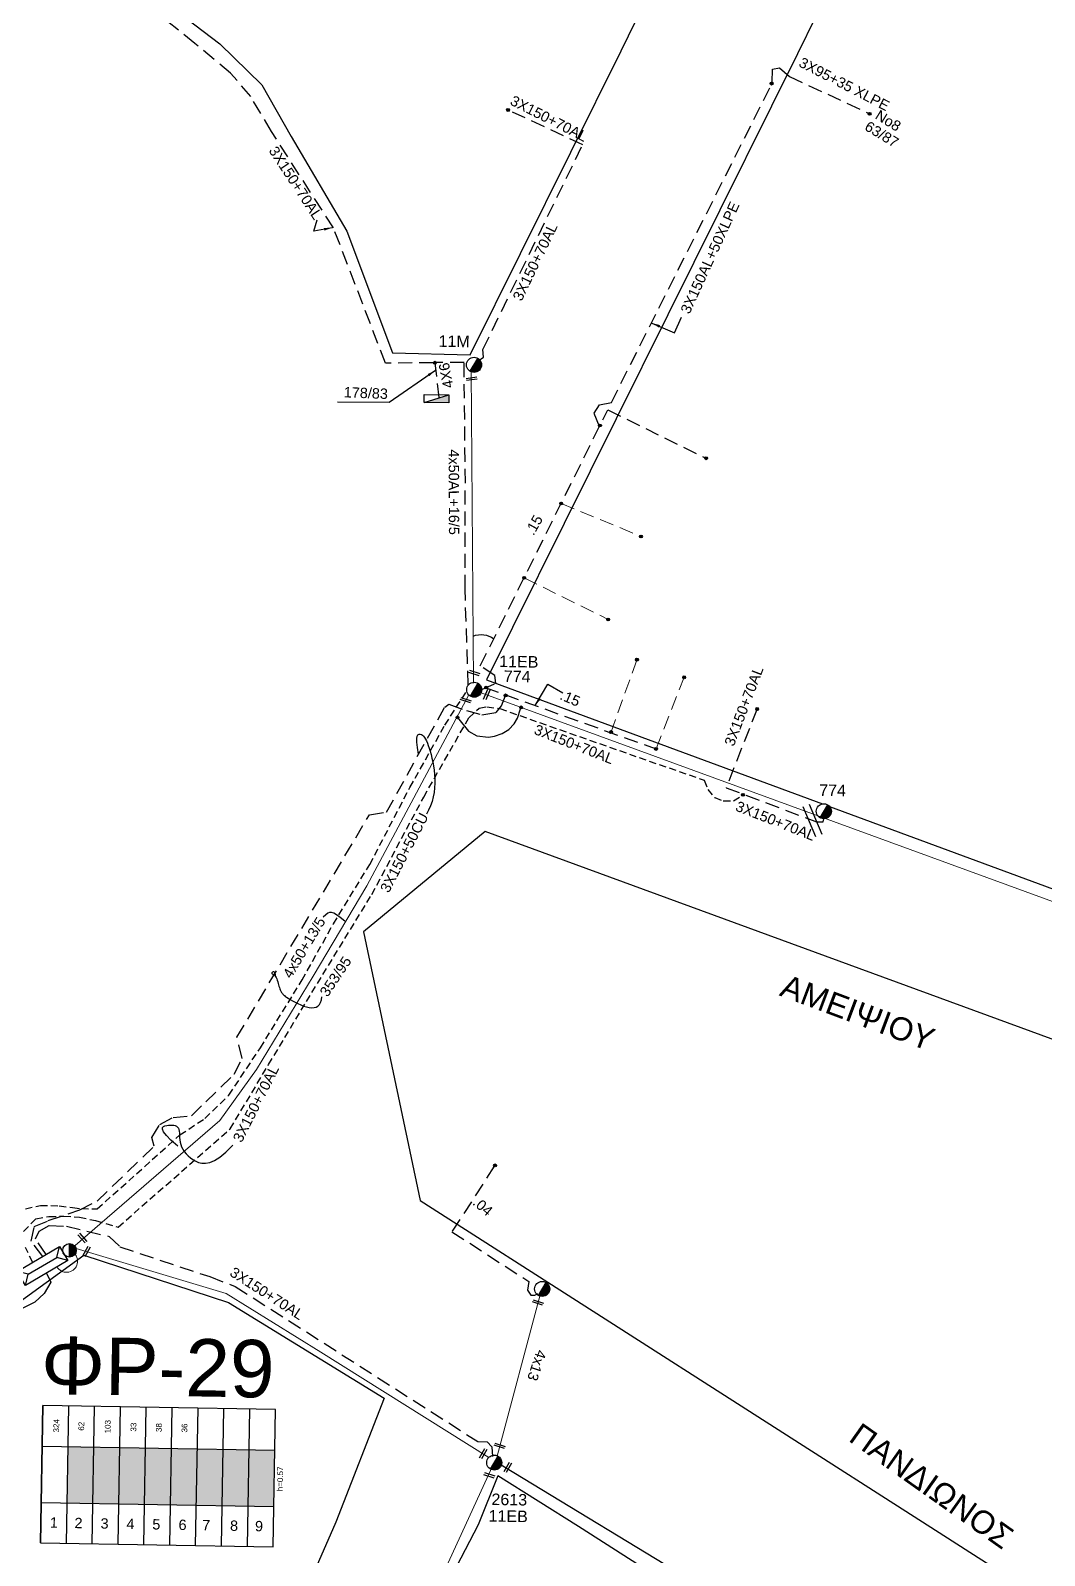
# Model space of a CAD drawing. Header units: millimetres. Extents: x 2875 to 4053, y 1200 to 1741.
# Drawn here: x 2952.8 to 3044.3, y 1466.9 to 1604.5 of the extents above; entities that cross this region are included whole.
import ezdxf
from ezdxf.enums import TextEntityAlignment as Align

# ---------------------------------------------------------------- set-up
doc = ezdxf.new("R2010")
doc.units = ezdxf.units.MM
doc.linetypes.add('DASHED', pattern=[19.05, 12.7, -6.35])
doc.layers.add('Άγνωστα', color=7, linetype='Continuous', lineweight=5)
for name, color, linetype in [('Ασφαλειοκιβώτια Χ.Τ 9 αναχωρήσεων', 7, 'Continuous'), ('Γέφυρες Εναέριου Δικτύου', 7, 'Continuous'), ('Γυμνά εναέρια ΧΤ και ΦΟΠ (3Φ)   4x50+16AL', 7, 'Continuous'), ('Επιγραφές - Σχήματα', 7, 'Continuous'), ('Καλώδια ΧΤ   3x150+50CU', 7, 'DASHED'), ('Καλώδια ΧΤ   3x150+70AL', 7, 'DASHED'), ('Καλώδια ΧΤ   3x150AL+50XLPE', 7, 'DASHED'), ('Καλώδια ΧΤ   3x95+35 XLPE', 7, 'DASHED'), ('Μηχανική τομή', 7, 'Continuous'), ('Στύλος ΦΜ', 7, 'Continuous'), ('Στύλος ΦΜ @ 1', 7, 'Continuous'), ('Συνδέσεις', 7, 'Continuous'), ('Τομή', 7, 'Continuous'), ('Υποσταθμοί', 7, 'Continuous'), ('Υποσταθμός εναέριος 2 στύλων', 7, 'Continuous'), ('Υποσταθμός πόλεως', 7, 'Continuous'), ('Υπόβαθρο ΔΕΗ', 7, 'Continuous'), ('Υπόγεια Καλώδια Δικτύου ΧΤ   .04', 7, 'DASHED'), ('Υπόγεια Καλώδια Δικτύου ΧΤ   .15', 7, 'DASHED'), ('Υπόγεια καλώδια Δικτύου ΧΤ και Παρ. ΧΤ - 3X150+70 AL', 7, 'DASHED'), ('Υπόγεια καλώδια Παροχών ΧΤ   4x6', 7, 'DASHED')]:
    doc.layers.add(name, color=color, linetype=linetype)
doc.styles.get("Standard").update_dxf_attribs({"font": 'ARIAL.TTF'})
doc.linetypes.add('SYN_LINE', pattern='A,0.5,-0.0001,["/\\/\\/\\/",Standard,S=0.1,R=0,X=0,Y=-0.05],-0.25', length=0.7501)
doc.dimstyles.new('ISO-25', dxfattribs={"dimtxt": 2.5, "dimasz": 1, "dimexe": 1.25, "dimexo": 0.625, "dimtad": 1, "dimtxsty": 'Standard', "dimcen": 2.5, "dimadec": 0, "dimazin": 0, "dimtfac": 1, "dimtmove": 0, "dimatfit": 3, "dimfxl": 1.25, "dimarcsym": 0})

# ---------------------------------------------------------------- blocks, each defined once
blk = doc.blocks.new('_ΣΥΝΔΕΣΗ')
at = {"layer": 'Συνδέσεις', "linetype": 'SYN_LINE', "ltscale": 40}
blk.add_hatch(color=256, dxfattribs=at).paths.add_polyline_path([(0.5, -0.01, 1), (-0.5, -0.01, 1)])
at = {"layer": 'Συνδέσεις'}
blk.add_circle((0, -0.01), 0.5, dxfattribs=at)
blk = doc.blocks.new('ΥΠΑΡΧΩΝ ΤΣΙΜΕΝΤΕΝΙΟΣ ΣΤΥΛΟΣ')
at = {"layer": 'Στύλος ΦΜ'}
blk.add_hatch(color=256, dxfattribs=at).paths.add_polyline_path([(-1.29, -2.28, 0.574793), (2.62, 0, 0.268822), (1.3, 2.27)])
blk.add_line((-1.29, -2.28), (1.3, 2.27), dxfattribs=at)
blk.add_circle((0, 0), 2.62, dxfattribs=at)
at = {"layer": 'Στύλος ΦΜ', "flags": 4}
for tag, p in [('ΑΡΙΘΜΟΣ', (-4.68, 8.05)), ('ΤΥΠΟΣ', (-4.91, 3.03))]:
    blk.add_attdef(tag, p, '', height=4, dxfattribs=at)
blk = doc.blocks.new('ΥΠΟΣΤΑΘΜΟΣ ΕΝΑΕΡΙΟΣ ΕΠΙ 2 ΣΤΥΛΩΝ')
at = {"layer": 'Υποσταθμός εναέριος 2 στύλων', "linetype": 'Continuous'}
for points in [[(-11.97, -2.11, 0.574793), (-8.45, -0.07, 0.268822), (-9.64, 1.98)], [(9.68, -2.15, 0.574793), (13.19, -0.1, 0.268822), (12.01, 1.95)]]:
    blk.add_hatch(color=256, dxfattribs=at).paths.add_polyline_path(points)
for p, q in [((-11.97, -2.11), (-9.64, 1.98)), ((9.68, -2.15), (12.01, 1.95))]:
    blk.add_line(p, q, dxfattribs=at)
for centre in [(-10.81, -0.07), (10.84, -0.1)]:
    blk.add_circle(centre, 2.36, dxfattribs=at)
at = {"layer": 'Υποσταθμός πόλεως', "linetype": 'Continuous', "ltscale": 40}
blk.add_lwpolyline([(-8.57, 2.82), (8.57, 2.82), (8.57, -2.82), (-8.57, -2.82)], close=True, dxfattribs=at)
for points in [[(-5.75, 0), (-8.57, 2.82)], [(-8.57, -2.82), (-5.75, 0)], [(-5.75, 0), (5.75, 0)], [(5.75, 0), (8.57, 2.82)], [(8.57, -2.82), (5.75, 0)]]:
    blk.add_lwpolyline(points, dxfattribs=at)
at = {"layer": 'Υποσταθμός εναέριος 2 στύλων', "ltscale": 40, "flags": 1}
for tag, p in [('ΜΕΤΑΣΧΗΜΑΤΙΣΜΟΣ', (14.09, 2.51)), ('ΙΣΧΥΣ', (14.07, -0.28)), ('ΑΡΙΘΜΟΣ', (14.19, -3))]:
    blk.add_attdef(tag, p, '', height=1.8, dxfattribs=at)
blk = doc.blocks.new('ΜΗΧΑΝΙΚΗ ΤΟΜΗ')
at = {"layer": 'Μηχανική τομή', "ltscale": 40}
for p, q in [((-1.89, 0.78), (1.89, 0.78)), ((1.89, 0), (-1.89, 0))]:
    blk.add_line(p, q, dxfattribs=at)
blk = doc.blocks.new('ΤΟΜΗ')
at = {"layer": 'Τομή', "ltscale": 40}
for p, q in [((-5.68, 0), (5.68, 0)), ((5.68, -2.33), (-5.68, -2.33))]:
    blk.add_line(p, q, dxfattribs=at)
blk = doc.blocks.new('ΑΣΦΑΛΕΙΟΚΙΒΩΤΙΟ ΥΠΟΣΤΑΘΜΟΥ 9 ΑΝΑΧΩΡΗΣΕΩΝ')
at = {"layer": 'Ασφαλειοκιβώτια Χ.Τ 9 αναχωρήσεων', "ltscale": 40}
for p, q in [((-23.8, 40.36), (24.02, 40.36)), ((-9.72, 40.36), (-9.72, -40.64)), ((9.94, 40.36), (9.94, -40.64)), ((-23.8, 31.36), (24.02, 31.36)), ((-23.8, 22.36), (24.02, 22.36)), ((-23.8, 13.36), (24.02, 13.36)), ((-23.8, 4.36), (24.02, 4.36)), ((-23.8, -4.64), (24.02, -4.64)), ((-23.8, -13.64), (24.02, -13.64)), ((-23.8, -22.64), (24.02, -22.64)), ((-23.8, -31.64), (24.02, -31.64))]:
    blk.add_line(p, q, dxfattribs=at)
at = {"layer": 'Ασφαλειοκιβώτια Χ.Τ 9 αναχωρήσεων'}
blk.add_lwpolyline([(-23.8, -40.64), (24.02, -40.64), (24.02, 40.36), (-23.8, 40.36)], close=True, dxfattribs=at)
for s, p in [('1', (-18.45, 37.24)), ('2', (-18.45, 28.67)), ('3', (-18.45, 19.6)), ('4', (-18.45, 10.58)), ('5', (-18.45, 1.57)), ('6', (-18.45, -7.57)), ('7', (-18.45, -15.81)), ('8', (-18.45, -25.5)), ('9', (-18.45, -34.19))]:
    blk.add_text(s, height=3.6, rotation=270, dxfattribs=at).set_placement(p)
at = {"layer": 'Ασφαλειοκιβώτια Χ.Τ 9 αναχωρήσεων', "ltscale": 40}
for tag, height, p in [('ΟΝΟΜΑ', 5, (-0.16, 44.31)), ('ΚΕΙΜΕΝΟ 1', 2, (17.06, 35.59)), ('ΚΕΙΜΕΝΟ 2', 2, (17.06, 26.88)), ('ΚΕΙΜΕΝΟ 3', 2, (17.06, 17.69)), ('ΚΕΙΜΕΝΟ 4', 2, (17.06, 8.71)), ('ΚΕΙΜΕΝΟ 5', 2, (17.06, -0.13)), ('ΚΕΙΜΕΝΟ 6', 2, (17.06, -9.05)), ('ΚΕΙΜΕΝΟ 7', 2, (17.06, -18.13)), ('ΚΕΙΜΕΝΟ 8', 2, (17.06, -26.85)), ('ΚΕΙΜΕΝΟ 9', 2, (17.06, -35.99)), ('ΣΧ', 2, (-0.1, -42.64))]:
    blk.add_attdef(tag, text='', height=height, dxfattribs=at).set_placement(p, align=Align.MIDDLE_CENTER)
blk = doc.blocks.new('υποσταθμος σε κλειστο χωρο')
at = {"layer": 'Υποσταθμοί', "ltscale": 40}
blk.add_hatch(color=256, dxfattribs=at).paths.add_polyline_path([(-9.5, -3.1), (9.5, -3.1), (9.5, 3.1)])
blk.add_lwpolyline([(-9.5, -3.1), (-9.5, 3.1), (9.5, 3.1), (9.5, -3.1)], close=True, dxfattribs=at)
blk.add_lwpolyline([(-9.5, -3.1), (9.5, 3.1)], dxfattribs=at)
blk = doc.blocks.new('ΥΠΑΡΧΩΝ ΥΠΟΣΤΑΘΜΟΣ ΣΕ ΚΛΕΙΣΤΟ ΧΩΡΟ')
at = {"layer": 'Υποσταθμοί'}
blk.add_blockref('υποσταθμος σε κλειστο χωρο', (0, 0), dxfattribs=at)
at = {"layer": 'Υποσταθμοί', "linetype": 'SYN_LINE', "ltscale": 40, "flags": 1}
for tag, p in [('ΜΕΤΑΣΧΗΜΑΤΙΣΜΟΣ', (10.7, 2.2)), ('ΙΣΧΥΣ', (10.6, -0.9)), ('ΑΡΙΘΜΟΣ', (10.8, -3.9))]:
    blk.add_attdef(tag, p, '', height=2, dxfattribs=at)

msp = doc.modelspace()

# ---------------------------------------------------------------- hatches: boundary and pattern name
at = {"layer": 'Ασφαλειοκιβώτια Χ.Τ 9 αναχωρήσεων'}
h = msp.add_hatch(color=27, dxfattribs=at)
h.dxf.hatch_style = 1
h.paths.add_polyline_path([(2956.201, 1476.763), (2956.114, 1471.672), (2958.445, 1471.632), (2958.532, 1476.723)])
h = msp.add_hatch(color=151, dxfattribs=at)
h.dxf.hatch_style = 1
h.paths.add_polyline_path([(2958.532, 1476.723), (2958.445, 1471.632), (2960.776, 1471.592), (2960.863, 1476.683)])
h = msp.add_hatch(color=6, dxfattribs=at)
h.dxf.hatch_style = 1
h.paths.add_polyline_path([(2960.863, 1476.683), (2960.776, 1471.592), (2963.107, 1471.553), (2963.194, 1476.643)])
h = msp.add_hatch(color=85, dxfattribs=at)
h.dxf.hatch_style = 1
h.paths.add_polyline_path([(2963.194, 1476.643), (2963.107, 1471.553), (2965.438, 1471.513), (2965.525, 1476.603)])
h = msp.add_hatch(color=1, dxfattribs=at)
h.dxf.hatch_style = 1
h.paths.add_polyline_path([(2965.525, 1476.603), (2965.438, 1471.513), (2967.769, 1471.473), (2967.857, 1476.563)])
h = msp.add_hatch(color=2, dxfattribs=at)
h.dxf.hatch_style = 1
h.paths.add_polyline_path([(2967.857, 1476.563), (2967.769, 1471.473), (2970.1, 1471.433), (2970.188, 1476.524)])
h = msp.add_hatch(color=133, dxfattribs=at)
h.dxf.hatch_style = 1
h.paths.add_polyline_path([(2970.188, 1476.524), (2970.1, 1471.433), (2972.431, 1471.393), (2972.519, 1476.484)])
h = msp.add_hatch(color=30, dxfattribs=at)
h.dxf.hatch_style = 1
h.paths.add_polyline_path([(2972.519, 1476.484), (2972.431, 1471.393), (2974.763, 1471.353), (2974.85, 1476.444)])

# ---------------------------------------------------------------- linework, layer by layer
at = {"layer": 'Άγνωστα', "color": 2, "ltscale": 0.1}
msp.add_lwpolyline([(2992.755, 1545.624), (2992.57, 1573.826)], dxfattribs=at)
at = {"layer": 'Άγνωστα', "color": 2, "linetype": 'DASHED', "ltscale": 0.1}
for points in [[(3000.671, 1561.826), (3007.874, 1558.857)], [(2997.334, 1555.126), (3004.914, 1551.366)], [(3005.142, 1541.136), (3007.515, 1547.741)], [(3009.231, 1539.686), (3011.768, 1546.148)]]:
    msp.add_lwpolyline(points, dxfattribs=at)
at = {"layer": 'Άγνωστα', "color": 151, "ltscale": 0.1}
for points in [[(2956.64, 1494.727), (2956.64, 1494.727), (2956.64, 1494.727), (2956.64, 1494.727), (2969.885, 1506.155), (2973.194, 1510.758), (2978.317, 1519.186), (2983.14, 1527.34), (2992.348, 1544.555)], [(2993.451, 1544.754), (3113.008, 1501.088)]]:
    msp.add_lwpolyline(points, dxfattribs=at)
at = {"layer": 'Άγνωστα', "color": 27, "linetype": 'Continuous', "ltscale": 0.1}
msp.add_lwpolyline([(2956.64, 1494.727), (2970.473, 1490.571), (2979.002, 1485.285), (2994.152, 1475.765)], dxfattribs=at)
at = {"layer": 'Άγνωστα', "color": 27, "ltscale": 0.1}
msp.add_lwpolyline([(2998.768, 1490.451), (2994.897, 1475.894)], dxfattribs=at)
at = {"layer": 'Άγνωστα', "color": 27}
msp.add_lwpolyline([(2994.64, 1475.306), (2985.165, 1454.65)], dxfattribs=at)
at = {"layer": 'Άγνωστα', "color": 27, "linetype": 'Continuous', "ltscale": 0.1}
msp.add_arc((2956.064, 1493.467), 0.997, 209.86395, 43.64365, dxfattribs=at)
at = {"layer": 'Γέφυρες Εναέριου Δικτύου', "ltscale": 0.1}
msp.add_lwpolyline([(2992.727, 1549.857, -0.2698283), (2994.594, 1549.622, 16.6378158)], format="xyb", dxfattribs=at)
msp.add_lwpolyline([(2991.32, 1542.531), (2992.324, 1541.281), (2993.068, 1540.857), (2994.11, 1540.756), (2994.666, 1540.847), (2995.348, 1541.083), (2995.967, 1541.429), (2996.425, 1541.961), (2996.744, 1542.45), (2997.016, 1543.314)], dxfattribs=at)
at = {"layer": 'Γυμνά εναέρια ΧΤ και ΦΟΠ (3Φ)   4x50+16AL', "color": 1, "linetype": 'DASHED', "ltscale": 0.1}
msp.add_lwpolyline([(2992.291, 1545.474), (2992.005, 1554.122), (2992.034, 1563.695), (2991.919, 1574.559), (2989.412, 1574.533)], dxfattribs=at)
at = {"layer": 'Γυμνά εναέρια ΧΤ και ΦΟΠ (3Φ)   4x50+16AL', "color": 6}
msp.add_lwpolyline([(2994.72, 1475.44), (3014.222, 1463.604), (3028.781, 1454.421)], dxfattribs=at)
at = {"layer": 'Επιγραφές - Σχήματα'}
for points in [[(2987.821, 1539.227), (2987.706, 1539.828), (2987.653, 1540.286), (2987.651, 1540.617), (2987.691, 1540.839), (2987.762, 1540.97), (2987.856, 1541.026), (2987.962, 1541.024), (2988.07, 1540.983), (2988.172, 1540.917), (2988.268, 1540.827), (2988.358, 1540.714), (2988.445, 1540.575), (2988.529, 1540.411), (2988.611, 1540.22), (2988.693, 1540.003), (2988.776, 1539.757), (2988.861, 1539.483), (2988.944, 1539.184), (2989.025, 1538.861), (2989.099, 1538.517), (2989.163, 1538.156), (2989.217, 1537.779), (2989.255, 1537.391), (2989.276, 1536.992), (2989.277, 1536.587), (2989.256, 1536.178), (2989.209, 1535.768), (2989.135, 1535.36), (2989.032, 1534.956), (2988.895, 1534.559), (2988.724, 1534.173), (2988.516, 1533.801)], [(2981.16, 1524.16), (2980.74, 1524.484), (2980.417, 1524.72), (2980.167, 1524.873), (2979.967, 1524.945), (2979.795, 1524.942), (2979.628, 1524.868), (2979.443, 1524.727), (2979.217, 1524.523)], [(2974.914, 1519.179), (2974.901, 1519.361), (2974.865, 1519.482), (2974.814, 1519.551), (2974.755, 1519.58), (2974.695, 1519.577), (2974.639, 1519.553), (2974.595, 1519.518), (2974.569, 1519.482), (2974.566, 1519.453), (2974.584, 1519.428), (2974.62, 1519.404), (2974.668, 1519.377), (2974.726, 1519.344), (2974.789, 1519.3), (2974.854, 1519.241), (2974.916, 1519.163), (2974.972, 1519.064), (2975.023, 1518.948), (2975.068, 1518.819), (2975.11, 1518.682), (2975.149, 1518.542), (2975.186, 1518.405), (2975.221, 1518.275), (2975.256, 1518.156), (2975.29, 1518.054), (2975.325, 1517.966), (2975.36, 1517.892), (2975.393, 1517.829), (2975.426, 1517.775), (2975.457, 1517.728), (2975.486, 1517.686), (2975.513, 1517.648), (2975.538, 1517.612), (2975.565, 1517.574), (2975.6, 1517.533), (2975.647, 1517.487), (2975.711, 1517.432), (2975.797, 1517.366), (2975.91, 1517.288), (2976.055, 1517.194), (2976.235, 1517.084), (2976.445, 1516.962), (2976.678, 1516.836), (2976.928, 1516.711), (2977.186, 1516.594), (2977.447, 1516.491), (2977.704, 1516.41), (2977.949, 1516.355), (2978.176, 1516.334), (2978.383, 1516.349), (2978.568, 1516.403), (2978.73, 1516.497), (2978.866, 1516.634), (2978.975, 1516.817), (2979.055, 1517.047), (2979.104, 1517.327)], [(2966.091, 1503.85), (2965.484, 1504.4), (2965.07, 1504.826), (2964.822, 1505.145), (2964.712, 1505.374), (2964.713, 1505.529), (2964.796, 1505.627), (2964.934, 1505.684), (2965.099, 1505.717), (2965.268, 1505.74), (2965.432, 1505.753), (2965.59, 1505.753), (2965.737, 1505.738), (2965.87, 1505.706), (2965.986, 1505.654), (2966.082, 1505.579), (2966.154, 1505.48), (2966.202, 1505.354), (2966.229, 1505.204), (2966.243, 1505.034), (2966.252, 1504.847), (2966.261, 1504.647), (2966.278, 1504.437), (2966.31, 1504.221), (2966.363, 1504.003), (2966.444, 1503.786), (2966.552, 1503.572), (2966.686, 1503.364), (2966.845, 1503.166), (2967.028, 1502.978), (2967.234, 1502.804), (2967.462, 1502.646), (2967.71, 1502.506), (2967.979, 1502.391), (2968.274, 1502.317), (2968.605, 1502.307), (2968.98, 1502.381), (2969.404, 1502.561), (2969.888, 1502.866), (2970.438, 1503.319), (2971.063, 1503.94)]]:
    msp.add_lwpolyline(points, dxfattribs=at)
at = {"layer": 'Καλώδια ΧΤ   3x150+50CU', "color": 2, "ltscale": 0.1}
msp.add_lwpolyline([(2953.925, 1493.913), (2952.883, 1495.287), (2953.158, 1496.614), (2954.419, 1497.133), (2954.419, 1497.133), (2957.249, 1498.105), (2957.249, 1498.105), (2957.249, 1498.105), (2958.818, 1498.895), (2958.818, 1498.895), (2963.953, 1503.843), (2963.762, 1504.637), (2964.471, 1505.812), (2965.67, 1506.442), (2967.332, 1506.592), (2968.615, 1507.841), (2971.18, 1510.338), (2971.917, 1511.769), (2971.427, 1513.672), (2983.387, 1533.751), (2984.931, 1533.996), (2990.18, 1543.466), (2990.553, 1543.718), (2992.127, 1543.148), (2993.535, 1542.762), (2994.826, 1542.982), (2995.289, 1543.573), (2995.663, 1544.496)], dxfattribs=at)
at = {"layer": 'Καλώδια ΧΤ   3x150+70AL', "color": 1, "ltscale": 0.05}
msp.add_lwpolyline([(2952.35, 1498.211), (2953.701, 1498.506), (2953.701, 1498.506), (2955.407, 1498.477), (2955.407, 1498.477), (2956.597, 1498.323), (2957.404, 1498.219), (2957.404, 1498.219), (2958.83, 1498.192), (2966.291, 1504.871), (2968.544, 1506.361), (2970.713, 1508.462), (2973.546, 1512.734), (2977.309, 1518.852), (2980.132, 1523.911), (2983.416, 1529.273), (2983.416, 1529.273), (2987.032, 1536.214), (2990.188, 1541.844), (2992.15, 1544.89)], dxfattribs=at)
at = {"layer": 'Καλώδια ΧΤ   3x150+70AL', "color": 85, "ltscale": 0.05}
for points in [[(2952.181, 1496.162), (2953.306, 1497.312), (2954.479, 1497.503), (2955.812, 1497.545), (2957.224, 1497.456), (2958.68, 1497.138), (2960.717, 1496.552), (2970.817, 1505.406), (2974.293, 1511.215), (2977.692, 1516.895), (2983.595, 1526.563), (2988.279, 1535.343), (2992.346, 1542.488), (2993.267, 1543.354), (2993.977, 1543.494), (2995.139, 1543.322), (3013.563, 1536.867), (3013.895, 1536.041), (3014.521, 1535.301), (3015.3, 1534.996), (3016.23, 1534.999), (3017.207, 1535.638)], [(2953.011, 1493.374), (2952.357, 1494.705)]]:
    msp.add_lwpolyline(points, dxfattribs=at)
at = {"layer": 'Καλώδια ΧΤ   3x150+70AL', "color": 85, "ltscale": 0.1}
msp.add_lwpolyline([(3015.549, 1536.191), (3023.697, 1533.112), (3024.299, 1533.119), (3024.476, 1533.864)], dxfattribs=at)
at = {"layer": 'Καλώδια ΧΤ   3x150+70AL', "color": 6, "ltscale": 0.1}
msp.add_lwpolyline([(2954.219, 1494.086), (2953.26, 1495.501), (2953.26, 1495.501), (2953.598, 1496.191), (2954.508, 1496.7), (2956.047, 1496.626), (2959.921, 1495.713), (2960.868, 1494.782), (2968.989, 1492.084), (2971.278, 1491.201), (2993.172, 1477.198), (2994.011, 1477.176), (2994.415, 1476.726), (2994.489, 1475.848)], dxfattribs=at)
at = {"layer": 'Καλώδια ΧΤ   3x150+70AL', "color": 30, "ltscale": 0.1}
msp.add_lwpolyline([(2954.24, 1492.457), (2954.646, 1491.591), (2954.05, 1490.563), (2953.198, 1489.775), (2951.877, 1489.137), (2950.507, 1489.113), (2949.462, 1489.45), (2948.862, 1490.239), (2948.364, 1491.1), (2932.959, 1478.908), (2930.909, 1478.724), (2921.677, 1471.088), (2921.616, 1470.933), (2919.345, 1469.106), (2922.103, 1461.601), (2923.24, 1451.939), (2923.226, 1451.938)], dxfattribs=at)
at = {"layer": 'Καλώδια ΧΤ   3x150AL+50XLPE', "color": 2, "ltscale": 0.1}
msp.add_lwpolyline([(3004.13, 1568.773), (3003.65, 1569.984), (3004.128, 1570.723), (3005.211, 1570.953), (3019.633, 1599.6)], dxfattribs=at)
at = {"layer": 'Καλώδια ΧΤ   3x95+35 XLPE', "color": 2, "ltscale": 0.1}
msp.add_lwpolyline([(3019.716, 1599.791), (3019.737, 1601.014), (3019.737, 1601.014), (3020.382, 1601.127), (3021.271, 1600.345), (3028.494, 1596.985)], dxfattribs=at)
at = {"layer": 'Υπόβαθρο ΔΕΗ', "ltscale": 0.1}
for points in [[(3093.916, 1508.988), (3112.582, 1502.091), (3125.79, 1581.814), (3097.75, 1601.107), (3062.466, 1625.096), (3040.576, 1640.19), (3037.999, 1634.972), (3028.609, 1615.9), (3021.982, 1602.403), (2993.956, 1545.925), (3024.252, 1534.73)], [(2962.495, 1608.945), (2969.898, 1603.294), (2973.689, 1599.584), (2976.316, 1594.939), (2981.353, 1586.388), (2985.468, 1575.42), (2992.479, 1575.239), (3006.073, 1602.675), (3011.414, 1613.59)], [(3024.888, 1534.495), (3055.746, 1523.093)]]:
    msp.add_lwpolyline(points, dxfattribs=at)
at = {"layer": 'Υπόβαθρο ΔΕΗ'}
for points in [[(3111.952, 1467.677), (3110.865, 1489.372), (3110.865, 1489.372), (2993.814, 1532.238), (2982.844, 1523.19), (2987.948, 1498.944), (3034.779, 1468.997), (3091.188, 1432.841), (3112.334, 1462.613), (3111.952, 1467.674)], [(2900.207, 1401.756), (2908.199, 1412.711), (2916.569, 1423.788), (2919.277, 1429.026), (2921.955, 1435.085), (2925.27, 1444.936), (2926.016, 1451.83), (2924.701, 1460.729), (2922.472, 1468.197), (2925.684, 1470.863), (2957.631, 1494.025), (2970.676, 1489.74), (2984.713, 1481.127), (2980.342, 1469.928), (2973.561, 1454.402), (2968.91, 1446.258), (2966.356, 1441.854), (2958.123, 1427.189), (2953.145, 1417.915), (2945.045, 1402.459), (2933.501, 1381.443), (2918.065, 1388.506), (2910.621, 1392.579)]]:
    msp.add_lwpolyline(points, dxfattribs=at)
msp.add_lwpolyline([(3002.251, 1469.553), (2994.959, 1474.129), (2993.175, 1469.709), (2966.792, 1418.945), (2964.594, 1414.787), (2961.885, 1409.963), (2952.908, 1392.742), (2948.213, 1384.586), (2944.35, 1377.184), (2951.04, 1374.213), (2968.068, 1369.968), (2989.982, 1357.995), (2996.323, 1360.386), (3021.818, 1407.396), (3029.467, 1403.453), (3001.584, 1351.729), (3032.385, 1335.461), (3059.752, 1357.906), (3085.462, 1379.21), (3102.459, 1393.296, 0.4271741), (3101.284, 1406.164)], format="xyb", close=True, dxfattribs=at)
at = {"layer": 'Υπόγεια Καλώδια Δικτύου ΧΤ   .04', "color": 27, "ltscale": 0.1}
msp.add_lwpolyline([(2994.709, 1502.117), (2994.645, 1502.035), (2990.825, 1496.132), (2997.764, 1491.642), (2997.654, 1490.867), (2997.94, 1490.422), (2998.307, 1490.415), (2998.567, 1490.558)], dxfattribs=at)
at = {"layer": 'Υπόγεια Καλώδια Δικτύου ΧΤ   .15', "color": 2, "ltscale": 0.1}
for points in [[(2993.509, 1545.059), (2994.786, 1545.618), (2994.702, 1546.305), (2993.384, 1547.192), (3004.881, 1570.281), (3013.754, 1565.91)], [(2993.811, 1545.232), (3009.231, 1539.686)]]:
    msp.add_lwpolyline(points, dxfattribs=at)
at = {"layer": 'Υπόγεια καλώδια Δικτύου ΧΤ και Παρ. ΧΤ - 3X150+70 AL', "color": 1, "ltscale": 0.1}
msp.add_lwpolyline([(2989.153, 1574.53), (2984.836, 1574.484), (2980.139, 1586.681), (2974.558, 1595.372), (2972.683, 1598.528), (2970.857, 1600.653), (2967.637, 1603.332), (2959.855, 1609.545), (2955.798, 1613.096), (2950.592, 1620.569), (2942.916, 1631.089)], dxfattribs=at)
at = {"layer": 'Υπόγεια καλώδια Δικτύου ΧΤ και Παρ. ΧΤ - 3X150+70 AL', "color": 2, "ltscale": 0.1}
msp.add_lwpolyline([(2993.149, 1574.665), (2993.661, 1575.038), (2993.611, 1575.73), (3002.617, 1594.196), (2995.882, 1597.328)], dxfattribs=at)
at = {"layer": 'Υπόγεια καλώδια Δικτύου ΧΤ και Παρ. ΧΤ - 3X150+70 AL', "color": 85, "ltscale": 0.1}
msp.add_lwpolyline([(3018.349, 1543.291), (3015.549, 1536.191)], dxfattribs=at)
at = {"layer": 'Υπόγεια καλώδια Παροχών ΧΤ   4x6', "color": 1, "ltscale": 0.1}
msp.add_lwpolyline([(2989.283, 1574.531), (2989.646, 1571.354)], dxfattribs=at)

# ---------------------------------------------------------------- block references
at = {"layer": 'Άγνωστα', "xscale": 0.2590415103700448, "yscale": 0.2590415103700448, "zscale": 0.2590415103700448, "rotation": 359.0199368875902}
for p in [(3007.515, 1547.741), (3011.768, 1546.148), (3005.169, 1541.212), (3009.231, 1539.686)]:
    msp.add_blockref('_ΣΥΝΔΕΣΗ', p, dxfattribs=at)
at = {"layer": 'Ασφαλειοκιβώτια Χ.Τ 9 αναχωρήσεων'}
ref = msp.add_blockref('ΑΣΦΑΛΕΙΟΚΙΒΩΤΙΟ ΥΠΟΣΤΑΘΜΟΥ 9 ΑΝΑΧΩΡΗΣΕΩΝ', (2964.281, 1474.05), dxfattribs=dict(at, xscale=0.2590415103700448, yscale=0.2590415103700448, zscale=0.2590415103700448, rotation=89.01993688759022))
ref.add_attrib('ΣΧ', 'h=0.57', dxfattribs={"ltscale": 40, "height": 0.5181, "rotation": 89.01994}).set_placement((2975.325, 1473.834), align=Align.MIDDLE_CENTER)
ref.add_attrib('ΚΕΙΜΕΝΟ 2', '62', dxfattribs={"ltscale": 40, "height": 0.5181, "rotation": 89.01994}).set_placement((2957.393, 1478.588), align=Align.MIDDLE_CENTER)
ref.add_attrib('ΚΕΙΜΕΝΟ 1', '324', dxfattribs={"ltscale": 40, "height": 0.5181, "rotation": 89.01994}).set_placement((2955.139, 1478.627), align=Align.MIDDLE_CENTER)
ref.add_attrib('ΚΕΙΜΕΝΟ 3', '103', dxfattribs={"ltscale": 40, "height": 0.5181, "rotation": 89.01994}).set_placement((2959.775, 1478.548), align=Align.MIDDLE_CENTER)
ref.add_attrib('ΚΕΙΜΕΝΟ 4', '33', dxfattribs={"ltscale": 40, "height": 0.5181, "rotation": 89.01994}).set_placement((2962.1, 1478.508), align=Align.MIDDLE_CENTER)
ref.add_attrib('ΚΕΙΜΕΝΟ 5', '38', dxfattribs={"ltscale": 40, "height": 0.5181, "rotation": 89.01994}).set_placement((2964.39, 1478.469), align=Align.MIDDLE_CENTER)
ref.add_attrib('ΚΕΙΜΕΝΟ 6', '36', dxfattribs={"ltscale": 40, "height": 0.5181, "rotation": 89.01994}).set_placement((2966.701, 1478.429), align=Align.MIDDLE_CENTER)
at = {"layer": 'Καλώδια ΧΤ   3x95+35 XLPE', "xscale": 0.2590415103700448, "yscale": 0.2590415103700448, "zscale": 0.2590415103700448, "rotation": 359.0199368875902}
msp.add_blockref('_ΣΥΝΔΕΣΗ', (3028.494, 1596.985), dxfattribs=at)
at = {"layer": 'Μηχανική τομή'}
for p, xscale, yscale, zscale, rotation in [((2992.588, 1573.184), 0.259041510370044, 0.259041510370044, 0.259041510370044, 187.7988715207703), ((2992.801, 1546.44), 0.2590415103700385, 0.2590415103700385, 0.2590415103700385, 342.0568578526504), ((2993.875, 1544.631), 0.2590415103700033, 0.2590415103700033, 0.2590415103700033, 246.7110727724737), ((2992.029, 1543.983), 0.2590415103700385, 0.2590415103700385, 0.2590415103700385, 342.0568578526504), ((2957.558, 1495.628), 0.2590415103700757, 0.2590415103700757, 0.2590415103700757, 132.0599243065514), ((2957.96, 1494.301), 0.2590415103700756, 0.2590415103700756, 0.2590415103700756, 60.54921666339917), ((2998.541, 1489.648), 0.2590415103700385, 0.2590415103700385, 0.2590415103700385, 342.0568578526504), ((2993.548, 1476.168), 0.2590415103700307, 0.2590415103700307, 0.2590415103700307, 240.3354855015967), ((2995.108, 1476.73), 0.2590415103700385, 0.2590415103700385, 0.2590415103700385, 342.0568578526504), ((2995.77, 1474.929), 0.2590415103700307, 0.2590415103700307, 0.2590415103700307, 240.3354855015967), ((2994.174, 1474.06), 0.2590415103700385, 0.2590415103700385, 0.2590415103700385, 342.0568578526504)]:
    msp.add_blockref('ΜΗΧΑΝΙΚΗ ΤΟΜΗ', p, dxfattribs=dict(at, xscale=xscale, yscale=yscale, zscale=zscale, rotation=rotation))
at = {"layer": 'Στύλος ΦΜ @ 1', "ltscale": 40}
ref = msp.add_blockref('ΥΠΑΡΧΩΝ ΤΣΙΜΕΝΤΕΝΙΟΣ ΣΤΥΛΟΣ', (2992.817, 1574.336), dxfattribs=dict(at, xscale=0.2590415103700448, yscale=0.2590415103700448, zscale=0.2590415103700448, rotation=359.0199368875902))
ref.add_attrib('ΤΥΠΟΣ', '11M', (2989.608, 1575.966), dxfattribs={"layer": 'Στύλος ΦΜ', "height": 1.0362, "rotation": 359.01994, "flags": 4})
ref = msp.add_blockref('ΥΠΑΡΧΩΝ ΤΣΙΜΕΝΤΕΝΙΟΣ ΣΤΥΛΟΣ', (2992.832, 1545.03), dxfattribs=dict(at, xscale=0.2590415103700448, yscale=0.2590415103700448, zscale=0.2590415103700448, rotation=359.0199368875902))
ref.add_attrib('ΤΥΠΟΣ', '774', (2995.492, 1545.73), dxfattribs={"layer": 'Στύλος ΦΜ', "height": 1.0362, "rotation": 359.01994, "flags": 4})
ref.add_attrib('ΑΡΙΘΜΟΣ', '11EB', (2995.076, 1547.079), dxfattribs={"layer": 'Στύλος ΦΜ', "height": 1.0362, "rotation": 359.01994, "flags": 4})
ref = msp.add_blockref('ΥΠΑΡΧΩΝ ΤΣΙΜΕΝΤΕΝΙΟΣ ΣΤΥΛΟΣ', (3024.367, 1534.062), dxfattribs=dict(at, xscale=0.2590415103700448, yscale=0.2590415103700448, zscale=0.2590415103700448, rotation=359.0199368875902))
ref.add_attrib('ΤΥΠΟΣ', '774', (3023.941, 1535.458), dxfattribs={"layer": 'Στύλος ΦΜ', "height": 1.0362, "rotation": 359.01994, "flags": 4})
at = {"layer": 'Στύλος ΦΜ @ 1', "ltscale": 40, "xscale": 0.2590415103700448, "yscale": 0.2590415103700448, "zscale": 0.2590415103700448, "rotation": 359.0199368875902}
msp.add_blockref('ΥΠΑΡΧΩΝ ΤΣΙΜΕΝΤΕΝΙΟΣ ΣΤΥΛΟΣ', (2998.962, 1490.973), dxfattribs=at)
at = {"layer": 'Στύλος ΦΜ @ 1', "ltscale": 40}
ref = msp.add_blockref('ΥΠΑΡΧΩΝ ΤΣΙΜΕΝΤΕΝΙΟΣ ΣΤΥΛΟΣ', (2994.639, 1475.307), dxfattribs=dict(at, xscale=0.2590415103700448, yscale=0.2590415103700448, zscale=0.2590415103700448, rotation=359.0199368875902))
ref.add_attrib('ΤΥΠΟΣ', '2613', (2994.38, 1471.485), dxfattribs={"layer": 'Στύλος ΦΜ', "height": 1.0362, "rotation": 359.01994, "flags": 4})
ref.add_attrib('ΑΡΙΘΜΟΣ', '11EB', (2994.119, 1469.992), dxfattribs={"layer": 'Στύλος ΦΜ', "height": 1.0362, "rotation": 359.01994, "flags": 4})
at = {"layer": 'Συνδέσεις', "xscale": 0.2590415103700448, "yscale": 0.2590415103700448, "zscale": 0.2590415103700448, "rotation": 359.0199368875902}
for p in [(3019.657, 1599.704), (2989.283, 1574.531), (3004.177, 1568.866), (3013.754, 1565.91), (3000.671, 1561.826), (3007.874, 1558.857), (2997.334, 1555.126), (3004.914, 1551.366), (2993.913, 1545.236), (2995.661, 1544.517), (2997.072, 1543.435), (2991.321, 1542.534), (3017.067, 1535.546)]:
    msp.add_blockref('_ΣΥΝΔΕΣΗ', p, dxfattribs=at)
at = {"layer": 'Τομή', "xscale": 0.2590415103701038, "yscale": 0.2590415103701038, "zscale": 0.2590415103701038, "rotation": 112.7835249137037}
msp.add_blockref('ΤΟΜΗ', (3023.071, 1533.112), dxfattribs=at)
at = {"layer": 'Υποσταθμοί', "xscale": 0.1165686796664644, "yscale": 0.1165686796664644, "zscale": 0.1165686796664644, "rotation": 358.8068881343486}
msp.add_blockref('ΥΠΑΡΧΩΝ ΥΠΟΣΤΑΘΜΟΣ ΣΕ ΚΛΕΙΣΤΟ ΧΩΡΟ', (2989.433, 1571.289), dxfattribs=at)
at = {"layer": 'Υποσταθμός εναέριος 2 στύλων', "xscale": 0.2590415103700705, "yscale": 0.2590415103700705, "zscale": 0.2590415103700705, "rotation": 30.49931123285348}
msp.add_blockref('ΥΠΟΣΤΑΘΜΟΣ ΕΝΑΕΡΙΟΣ ΕΠΙ 2 ΣΤΥΛΩΝ', (2953.894, 1493.048), dxfattribs=at)
at = {"layer": 'Υπόγεια Καλώδια Δικτύου ΧΤ   .04', "xscale": 0.2590415103700448, "yscale": 0.2590415103700448, "zscale": 0.2590415103700448, "rotation": 359.0199368875902}
msp.add_blockref('_ΣΥΝΔΕΣΗ', (2994.71, 1502.12), dxfattribs=at)
at = {"layer": 'Υπόγεια καλώδια Δικτύου ΧΤ και Παρ. ΧΤ - 3X150+70 AL', "xscale": 0.2590415103700448, "yscale": 0.2590415103700448, "zscale": 0.2590415103700448, "rotation": 359.0199368875902}
for p in [(2995.882, 1597.328), (3018.349, 1543.291)]:
    msp.add_blockref('_ΣΥΝΔΕΣΗ', p, dxfattribs=at)

# ---------------------------------------------------------------- texts
at = {"layer": 'Άγνωστα', "char_height": 0.9325, "width": 3.66915, "attachment_point": 1}
for s, insert, rotation in [('4x50+13/5', (2975.508, 1519.383), 58.96946), ('4x13', (2999.381, 1485.264), 251.51239)]:
    msp.add_mtext(s, dxfattribs=dict(at, insert=insert, rotation=rotation))
at = {"layer": 'Γυμνά εναέρια ΧΤ και ΦΟΠ (3Φ)   4x50+16AL', "insert": (2991.461, 1566.712), "char_height": 0.93255, "width": 3.66915, "attachment_point": 1, "rotation": 270.17799}
msp.add_mtext('4x50AL+16/5', dxfattribs=at)
at = {"layer": 'Επιγραφές - Σχήματα', "attachment_point": 1}
for s, insert, char_height, width, rotation in [('No8', (3029.398, 1597.387), 0.9325, 3.66915, 328.61969), ('63/87', (3028.447, 1596.381), 0.9325, 3.66915, 328.61969), ('178/83', (2981.086, 1572.339), 0.9325, 3.66915, 357.8014), ('353/95', (2978.833, 1517.761), 0.9325, 3.66915, 56.33343), ('ΑΜΕΙΨΙΟΥ', (3020.999, 1519.409), 2.0723, 15.54428, 339.51316), ('ΦΡ-29', (2953.808, 1486.7), 5.1808, 8.8687, 359.01994), ('ΠΑΝΔΙΩΝΟΣ', (3027.696, 1479.009), 2.0723, 15.54428, 324.68677)]:
    msp.add_mtext(s, dxfattribs=dict(at, insert=insert, char_height=char_height, width=width, rotation=rotation))
at = {"layer": 'Καλώδια ΧΤ   3x150+50CU', "color": 7, "insert": (2984.296, 1527.062), "char_height": 0.9325, "width": 87.23055, "attachment_point": 1, "rotation": 62.55378}
msp.add_mtext('3X150+50CU', dxfattribs=at)
at = {"layer": 'Καλώδια ΧΤ   3x150+70AL', "color": 7, "char_height": 0.9325, "width": 87.23055, "attachment_point": 1}
for insert, rotation in [((2998.49, 1541.935), 338.50327), ((3016.664, 1535.019), 338.50327), ((2971.017, 1504.528), 63.16062), ((2971.208, 1493.011), 327.23616)]:
    msp.add_mtext('3X150+70AL', dxfattribs=dict(at, insert=insert, rotation=rotation))
at = {"layer": 'Καλώδια ΧΤ   3x150AL+50XLPE', "color": 7, "insert": (3014.097, 1584), "char_height": 0.93255, "width": 14.4278, "attachment_point": 5, "rotation": 65.37284}
msp.add_mtext('3X150AL+50XLPE', dxfattribs=at)
at = {"layer": 'Καλώδια ΧΤ   3x95+35 XLPE', "color": 7, "insert": (3022.454, 1602.13), "char_height": 0.93255, "width": 87.23055, "attachment_point": 1, "rotation": 332.6995}
msp.add_mtext('3X95+35 XLPE', dxfattribs=at)
at = {"layer": 'Υπόγεια Καλώδια Δικτύου ΧΤ   .04', "color": 7, "insert": (2993.233, 1499.356), "char_height": 0.9325, "width": 87.23055, "attachment_point": 1, "rotation": 319.47537}
msp.add_mtext('.04', dxfattribs=at)
at = {"layer": 'Υπόγεια Καλώδια Δικτύου ΧΤ   .15', "color": 7, "char_height": 0.9325, "width": 87.23055, "attachment_point": 1}
for insert, rotation in [((2997.366, 1559.326), 60.60608), ((3000.845, 1545.05), 336.74728)]:
    msp.add_mtext('.15', dxfattribs=dict(at, insert=insert, rotation=rotation))
at = {"layer": 'Υπόγεια καλώδια Δικτύου ΧΤ και Παρ. ΧΤ - 3X150+70 AL', "color": 7, "char_height": 0.9325, "width": 87.23055, "attachment_point": 1}
for insert, rotation in [((2996.411, 1598.685), 333.0838), ((2975.036, 1594.169), 303.24561), ((2996.263, 1580.421), 64.33026), ((3015.366, 1540.185), 69.02498)]:
    msp.add_mtext('3X150+70AL', dxfattribs=dict(at, insert=insert, rotation=rotation))
at = {"layer": 'Υπόγεια καλώδια Παροχών ΧΤ   4x6', "color": 7, "insert": (2990.044, 1572.148), "char_height": 0.9325, "width": 87.23055, "attachment_point": 1, "rotation": 100.68876}
msp.add_mtext('4X6', dxfattribs=at)

# ---------------------------------------------------------------- leaders
at = {"layer": 'Επιγραφές - Σχήματα'}
for points, override in [([(2980.035, 1586.701), (2978.359, 1586.401), (2978.655, 1587.427)], {"dimasz": 0.75, "dimtad": 0}), ([(3008.855, 1578.101), (3010.903, 1577.232), (3011.525, 1578.643)], {"dimasz": 0.75, "dimgap": 0.625, "dimtad": 0}), ([(2989.328, 1573.835), (2985.172, 1570.931), (2980.512, 1570.956)], {"dimasz": 0.75, "dimgap": 0.625, "dimtad": 0}), ([(2998.344, 1543.602), (2999.475, 1545.519), (3000.813, 1544.754)], {"dimasz": 0.75, "dimgap": 0.625, "dimtad": 0})]:
    msp.add_leader(points, dimstyle='ISO-25', override=override, dxfattribs=at)

doc.saveas('drawing.dxf')
